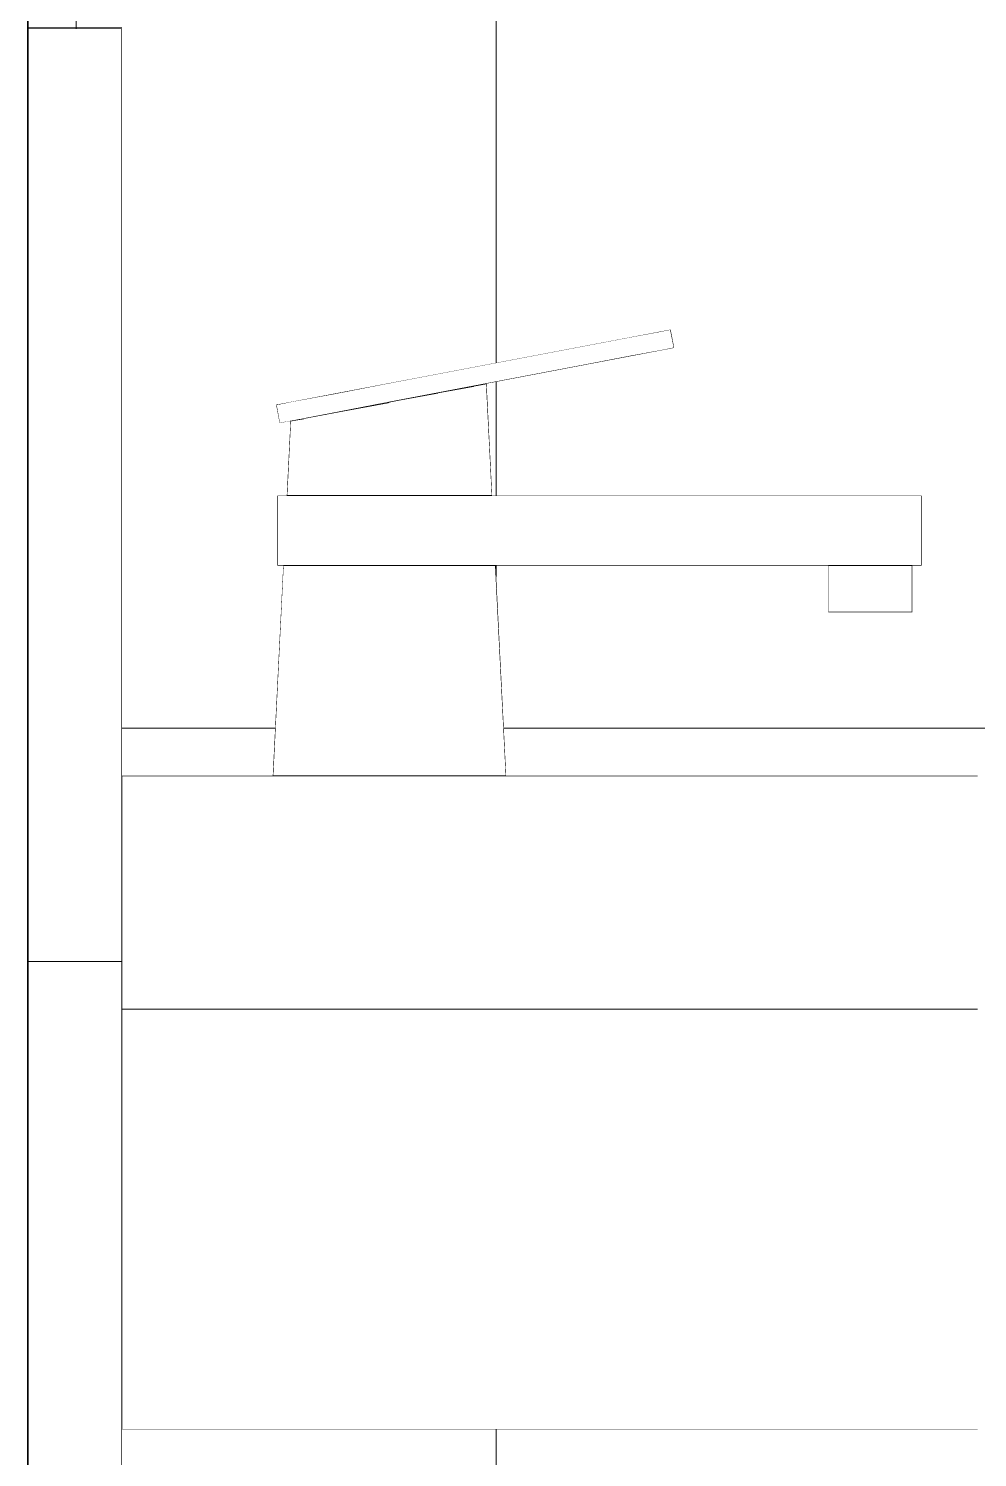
# Model space of a CAD drawing. Header units: metres. Extents: x -41 to 412, y -15 to 25.
# Drawn here: x 272.437 to 272.6403, y -13.7266 to -13.4206 of the extents above; entities that cross this region are included whole.
import ezdxf

# ---------------------------------------------------------------- set-up
doc = ezdxf.new("R2010")
doc.units = ezdxf.units.M
doc.header["$MEASUREMENT"] = 0
doc.set_wipeout_variables(frame=1)
doc.linetypes.add('Wipeout_Contour', pattern=[1, 0, -1])
for name, color, linetype in [('Interior - Furniture', 7, 'Continuous'), ('Interior - Stair & Railing', 7, 'Continuous'), ('Structural - Bearing', 7, 'Continuous')]:
    doc.layers.add(name, color=color, linetype=linetype)

msp = doc.modelspace()

# ---------------------------------------------------------------- wipeouts: each hides what was drawn before it
at = {"color": 254, "linetype": 'Wipeout_Contour', "lineweight": 0, "ltscale": 1364.174912}
msp.add_wipeout([(272.4923, -13.52055), (272.49405, -13.52055), (272.49525, -13.52055), (272.49597, -13.50404), (272.4931, -13.50459)], dxfattribs=at).dxf.layer = 'Interior - Furniture'
at = {"color": 254, "linetype": 'Wipeout_Contour', "lineweight": 0, "ltscale": 1091.781759}
msp.add_wipeout([(272.6083, -13.54555), (272.60951, -13.54555), (272.60951, -13.53555), (272.6083, -13.53555)], dxfattribs=at).dxf.layer = 'Interior - Furniture'
at = {"color": 254, "linetype": 'Wipeout_Contour', "lineweight": 0, "ltscale": 1091.576888}
msp.add_wipeout([(272.45699, -13.72031), (272.45699, -13.72055), (272.64026, -13.72055), (272.64026, -13.72031)], dxfattribs=at).dxf.layer = 'Interior - Furniture'
at = {"color": 254, "linetype": 'Wipeout_Contour', "lineweight": 0, "ltscale": 3011.698942}
msp.add_wipeout([(272.43699, -11.47799), (272.43699, -12.82055), (273.33699, -12.82055), (273.33699, -13.42055), (274.38699, -13.42055), (274.38699, -13.04055), (273.48199, -13.04055), (273.48199, -12.54055), (274.38699, -12.54055), (274.38699, -11.47799), (273.41199, -11.29055)], dxfattribs=at).dxf.layer = 'Structural - Bearing'

# ---------------------------------------------------------------- next in the draw order: linework, layer by layer
at = {"layer": 'Structural - Bearing', "color": 7, "linetype": 'Continuous', "lineweight": 60}
msp.add_line((272.43699, -11.47799), (272.43699, -13.42055), dxfattribs=at)
at = {"layer": 'Structural - Bearing', "color": 7, "linetype": 'Continuous', "lineweight": 60, "flags": 128}
msp.add_lwpolyline([(272.43699, -13.42055), (272.43699, -14.31055), (272.43699, -14.62055)], dxfattribs=at)

# ---------------------------------------------------------------- next in the draw order: wipeouts: each hides what was drawn before it
at = {"color": 254, "linetype": 'Wipeout_Contour', "lineweight": 0, "ltscale": 1364.103216}
msp.add_wipeout([(272.49525, -13.52055), (272.50009, -13.52055), (272.5033, -13.52055), (272.50375, -13.50256), (272.49597, -13.50404)], dxfattribs=at).dxf.layer = 'Interior - Furniture'
at = {"color": 254, "linetype": 'Wipeout_Contour', "lineweight": 0, "ltscale": 1091.790749}
msp.add_wipeout([(272.60951, -13.54555), (272.6128, -13.54555), (272.6128, -13.53555), (272.60951, -13.53555)], dxfattribs=at).dxf.layer = 'Interior - Furniture'
at = {"color": 254, "linetype": 'Wipeout_Contour', "lineweight": 0, "ltscale": 1091.57627}
msp.add_wipeout([(272.45699, -13.71439), (272.45699, -13.72031), (272.64026, -13.72031), (272.64026, -13.71439)], dxfattribs=at).dxf.layer = 'Interior - Furniture'

# ---------------------------------------------------------------- next in the draw order: linework, layer by layer
at = {"layer": 'Interior - Furniture', "color": 6, "linetype": 'Continuous', "lineweight": 20}
for p, q in [((272.6083, -13.54555), (272.60951, -13.54555)), ((272.45699, -13.72055), (272.64026, -13.72055))]:
    msp.add_line(p, q, dxfattribs=at)

# ---------------------------------------------------------------- next in the draw order: wipeouts: each hides what was drawn before it
at = {"color": 254, "linetype": 'Wipeout_Contour', "lineweight": 0, "ltscale": 1091.307241}
msp.add_wipeout([(272.49077, -13.50503), (272.49421, -13.50438), (272.49346, -13.50045), (272.49002, -13.5011)], dxfattribs=at).dxf.layer = 'Interior - Furniture'
at = {"color": 254, "linetype": 'Wipeout_Contour', "lineweight": 0, "ltscale": 1364.631056}
msp.add_wipeout([(272.5033, -13.52055), (272.50411, -13.52055), (272.5143, -13.52055), (272.5143, -13.50055), (272.50375, -13.50256)], dxfattribs=at).dxf.layer = 'Interior - Furniture'
at = {"color": 254, "linetype": 'Wipeout_Contour', "lineweight": 0, "ltscale": 1091.806318}
msp.add_wipeout([(272.6128, -13.54555), (272.6173, -13.54555), (272.6173, -13.53555), (272.6128, -13.53555)], dxfattribs=at).dxf.layer = 'Interior - Furniture'
at = {"color": 254, "linetype": 'Wipeout_Contour', "lineweight": 0, "ltscale": 1091.574551}
msp.add_wipeout([(272.45699, -13.70319), (272.45699, -13.71439), (272.64026, -13.71439), (272.64026, -13.70319)], dxfattribs=at).dxf.layer = 'Interior - Furniture'

# ---------------------------------------------------------------- next in the draw order: linework, layer by layer
at = {"layer": 'Interior - Furniture', "color": 6, "linetype": 'Continuous', "lineweight": 20}
for p, q in [((272.49077, -13.50503), (272.49002, -13.5011)), ((272.60951, -13.54555), (272.6128, -13.54555))]:
    msp.add_line(p, q, dxfattribs=at)

# ---------------------------------------------------------------- next in the draw order: wipeouts: each hides what was drawn before it
at = {"color": 254, "linetype": 'Wipeout_Contour', "lineweight": 0, "ltscale": 1091.3321}
msp.add_wipeout([(272.49421, -13.50438), (272.50353, -13.5026), (272.50278, -13.49867), (272.49346, -13.50045)], dxfattribs=at).dxf.layer = 'Interior - Furniture'
at = {"color": 254, "linetype": 'Wipeout_Contour', "lineweight": 0, "ltscale": 1364.573665}
msp.add_wipeout([(272.5143, -13.50055), (272.5143, -13.52055), (272.51735, -13.52055), (272.5253, -13.52055), (272.52475, -13.49856)], dxfattribs=at).dxf.layer = 'Interior - Furniture'
at = {"color": 254, "linetype": 'Wipeout_Contour', "lineweight": 0, "ltscale": 1091.824296}
msp.add_wipeout([(272.6173, -13.54555), (272.6218, -13.54555), (272.6218, -13.53555), (272.6173, -13.53555)], dxfattribs=at).dxf.layer = 'Interior - Furniture'
at = {"color": 254, "linetype": 'Wipeout_Contour', "lineweight": 0, "ltscale": 1091.572615}
msp.add_wipeout([(272.45699, -13.69512), (272.45699, -13.70319), (272.64026, -13.70319), (272.64026, -13.69512)], dxfattribs=at).dxf.layer = 'Interior - Furniture'

# ---------------------------------------------------------------- next in the draw order: linework, layer by layer
at = {"layer": 'Interior - Furniture', "color": 6, "linetype": 'Continuous', "lineweight": 20}
for p, q in [((272.49002, -13.5011), (272.49346, -13.50045)), ((272.49077, -13.50503), (272.49421, -13.50438)), ((272.6128, -13.54555), (272.6173, -13.54555))]:
    msp.add_line(p, q, dxfattribs=at)

# ---------------------------------------------------------------- next in the draw order: wipeouts: each hides what was drawn before it
at = {"color": 254, "linetype": 'Wipeout_Contour', "lineweight": 0, "ltscale": 1091.375113}
msp.add_wipeout([(272.50353, -13.5026), (272.516, -13.50023), (272.51525, -13.4963), (272.50278, -13.49867)], dxfattribs=at).dxf.layer = 'Interior - Furniture'
at = {"color": 254, "linetype": 'Wipeout_Contour', "lineweight": 0, "ltscale": 1091.51302}
msp.add_wipeout([(272.52475, -13.49856), (272.5253, -13.52055), (272.53336, -13.52055), (272.53234, -13.49712)], dxfattribs=at).dxf.layer = 'Interior - Furniture'
at = {"color": 254, "linetype": 'Wipeout_Contour', "lineweight": 0, "ltscale": 1091.839865}
msp.add_wipeout([(272.6218, -13.54555), (272.6251, -13.54555), (272.6251, -13.53555), (272.6218, -13.53555)], dxfattribs=at).dxf.layer = 'Interior - Furniture'
at = {"color": 254, "linetype": 'Wipeout_Contour', "lineweight": 0, "ltscale": 1091.571529}
msp.add_wipeout([(272.45699, -13.69238), (272.45699, -13.69512), (272.64026, -13.69512), (272.64026, -13.69238)], dxfattribs=at).dxf.layer = 'Interior - Furniture'

# ---------------------------------------------------------------- next in the draw order: linework, layer by layer
at = {"layer": 'Interior - Furniture', "color": 6, "linetype": 'Continuous', "lineweight": 20}
for p, q in [((272.49346, -13.50045), (272.50278, -13.49867)), ((272.49421, -13.50438), (272.50353, -13.5026)), ((272.6173, -13.54555), (272.6218, -13.54555))]:
    msp.add_line(p, q, dxfattribs=at)

# ---------------------------------------------------------------- next in the draw order: wipeouts: each hides what was drawn before it
at = {"color": 254, "linetype": 'Wipeout_Contour', "lineweight": 0, "ltscale": 1091.5246}
msp.add_wipeout([(272.53234, -13.49712), (272.53336, -13.52055), (272.5363, -13.52055), (272.53511, -13.49659)], dxfattribs=at).dxf.layer = 'Interior - Furniture'
at = {"color": 254, "linetype": 'Wipeout_Contour', "lineweight": 0, "ltscale": 1091.848854}
msp.add_wipeout([(272.6251, -13.54555), (272.6263, -13.54555), (272.6263, -13.53555), (272.6251, -13.53555)], dxfattribs=at).dxf.layer = 'Interior - Furniture'
at = {"color": 254, "linetype": 'Wipeout_Contour', "lineweight": 0, "ltscale": 1091.570406}
msp.add_wipeout([(272.45699, -13.68392), (272.45699, -13.69238), (272.64026, -13.69238), (272.64026, -13.68392)], dxfattribs=at).dxf.layer = 'Interior - Furniture'

# ---------------------------------------------------------------- next in the draw order: linework, layer by layer
at = {"layer": 'Interior - Furniture', "color": 6, "linetype": 'Continuous', "lineweight": 20}
for p, q in [((272.6218, -13.54555), (272.6251, -13.54555)), ((272.6251, -13.54555), (272.6263, -13.54555))]:
    msp.add_line(p, q, dxfattribs=at)

# ---------------------------------------------------------------- next in the draw order: wipeouts: each hides what was drawn before it
at = {"color": 254, "linetype": 'Wipeout_Contour', "lineweight": 0, "ltscale": 1091.479197}
msp.add_wipeout([(272.516, -13.50023), (272.55614, -13.49258), (272.55539, -13.48865), (272.51525, -13.4963)], dxfattribs=at).dxf.layer = 'Interior - Furniture'
at = {"color": 254, "linetype": 'Wipeout_Contour', "lineweight": 0, "ltscale": 1091.568548}
msp.add_wipeout([(272.64026, -13.67385), (272.45699, -13.67385), (272.45699, -13.68392), (272.64026, -13.68392)], dxfattribs=at).dxf.layer = 'Interior - Furniture'

# ---------------------------------------------------------------- next in the draw order: linework, layer by layer
at = {"layer": 'Interior - Furniture', "color": 6, "linetype": 'Continuous', "lineweight": 20}
for p, q in [((272.50278, -13.49867), (272.51525, -13.4963)), ((272.50353, -13.5026), (272.516, -13.50023))]:
    msp.add_line(p, q, dxfattribs=at)

# ---------------------------------------------------------------- next in the draw order: wipeouts: each hides what was drawn before it
at = {"color": 254, "linetype": 'Wipeout_Contour', "lineweight": 0, "ltscale": 1091.577874}
msp.add_wipeout([(272.55614, -13.49258), (272.56582, -13.49074), (272.56507, -13.48681), (272.55539, -13.48865)], dxfattribs=at).dxf.layer = 'Interior - Furniture'
at = {"color": 254, "linetype": 'Wipeout_Contour', "lineweight": 0, "ltscale": 1091.566396}
msp.add_wipeout([(272.45699, -13.66245), (272.45699, -13.67385), (272.64026, -13.67385), (272.64026, -13.66245)], dxfattribs=at).dxf.layer = 'Interior - Furniture'

# ---------------------------------------------------------------- next in the draw order: linework, layer by layer
at = {"layer": 'Interior - Furniture', "color": 6, "linetype": 'Continuous', "lineweight": 20}
for p, q in [((272.51525, -13.4963), (272.55539, -13.48865)), ((272.516, -13.50023), (272.55614, -13.49258))]:
    msp.add_line(p, q, dxfattribs=at)

# ---------------------------------------------------------------- next in the draw order: wipeouts: each hides what was drawn before it
at = {"color": 254, "linetype": 'Wipeout_Contour', "lineweight": 0, "ltscale": 1091.610897}
msp.add_wipeout([(272.56582, -13.49074), (272.57277, -13.48942), (272.57202, -13.48549), (272.56507, -13.48681)], dxfattribs=at).dxf.layer = 'Interior - Furniture'
at = {"color": 254, "linetype": 'Wipeout_Contour', "lineweight": 0, "ltscale": 1091.564018}
msp.add_wipeout([(272.45699, -13.65009), (272.45699, -13.66245), (272.64026, -13.66245), (272.64026, -13.65009)], dxfattribs=at).dxf.layer = 'Interior - Furniture'

# ---------------------------------------------------------------- next in the draw order: linework, layer by layer
at = {"layer": 'Interior - Furniture', "color": 6, "linetype": 'Continuous', "lineweight": 20}
for p, q in [((272.55539, -13.48865), (272.56507, -13.48681)), ((272.55614, -13.49258), (272.56582, -13.49074))]:
    msp.add_line(p, q, dxfattribs=at)

# ---------------------------------------------------------------- next in the draw order: wipeouts: each hides what was drawn before it
at = {"color": 254, "linetype": 'Wipeout_Contour', "lineweight": 0, "ltscale": 1091.630022}
msp.add_wipeout([(272.57277, -13.48942), (272.57529, -13.48894), (272.57454, -13.48501), (272.57202, -13.48549)], dxfattribs=at).dxf.layer = 'Interior - Furniture'
at = {"color": 254, "linetype": 'Wipeout_Contour', "lineweight": 0, "ltscale": 1091.561485}
msp.add_wipeout([(272.45699, -13.63713), (272.45699, -13.65009), (272.64026, -13.65009), (272.64026, -13.63713)], dxfattribs=at).dxf.layer = 'Interior - Furniture'

# ---------------------------------------------------------------- next in the draw order: linework, layer by layer
at = {"layer": 'Interior - Furniture', "color": 6, "linetype": 'Continuous', "lineweight": 20}
for p, q in [((272.57202, -13.48549), (272.57454, -13.48501)), ((272.57529, -13.48894), (272.57454, -13.48501)), ((272.56507, -13.48681), (272.57202, -13.48549)), ((272.56582, -13.49074), (272.57277, -13.48942)), ((272.57277, -13.48942), (272.57529, -13.48894))]:
    msp.add_line(p, q, dxfattribs=at)

# ---------------------------------------------------------------- next in the draw order: wipeouts: each hides what was drawn before it
at = {"color": 254, "linetype": 'Wipeout_Contour', "lineweight": 0, "ltscale": 1091.55953}
msp.add_wipeout([(272.45699, -13.63055), (272.45699, -13.63713), (272.64026, -13.63713), (272.64026, -13.63055)], dxfattribs=at).dxf.layer = 'Interior - Furniture'

# ---------------------------------------------------------------- next in the draw order: wipeouts: each hides what was drawn before it
at = {"color": 254, "linetype": 'Wipeout_Contour', "lineweight": 0, "ltscale": 1091.558576}
msp.add_wipeout([(272.45699, -13.62758), (272.45699, -13.63055), (272.64026, -13.63055), (272.64026, -13.62758)], dxfattribs=at).dxf.layer = 'Interior - Furniture'

# ---------------------------------------------------------------- next in the draw order: linework, layer by layer
at = {"layer": 'Interior - Furniture', "color": 6, "linetype": 'Continuous', "lineweight": 20}
msp.add_line((272.45699, -13.63055), (272.64026, -13.63055), dxfattribs=at)

# ---------------------------------------------------------------- next in the draw order: wipeouts: each hides what was drawn before it
at = {"color": 254, "linetype": 'Wipeout_Contour', "lineweight": 0, "ltscale": 1091.557656}
msp.add_wipeout([(272.45699, -13.62134), (272.45699, -13.62758), (272.64026, -13.62758), (272.64026, -13.62134)], dxfattribs=at).dxf.layer = 'Interior - Furniture'

# ---------------------------------------------------------------- next in the draw order: wipeouts: each hides what was drawn before it
at = {"color": 254, "linetype": 'Wipeout_Contour', "lineweight": 0, "ltscale": 1091.556438}
msp.add_wipeout([(272.45699, -13.61538), (272.45699, -13.62134), (272.64026, -13.62134), (272.64026, -13.61538)], dxfattribs=at).dxf.layer = 'Interior - Furniture'

# ---------------------------------------------------------------- next in the draw order: wipeouts: each hides what was drawn before it
at = {"color": 254, "linetype": 'Wipeout_Contour', "lineweight": 0, "ltscale": 1091.555294}
msp.add_wipeout([(272.45699, -13.60987), (272.45699, -13.61538), (272.64026, -13.61538), (272.64026, -13.60987)], dxfattribs=at).dxf.layer = 'Interior - Furniture'

# ---------------------------------------------------------------- next in the draw order: wipeouts: each hides what was drawn before it
at = {"color": 254, "linetype": 'Wipeout_Contour', "lineweight": 0, "ltscale": 1091.554259}
msp.add_wipeout([(272.45699, -13.605), (272.45699, -13.60987), (272.64026, -13.60987), (272.64026, -13.605)], dxfattribs=at).dxf.layer = 'Interior - Furniture'

# ---------------------------------------------------------------- next in the draw order: wipeouts: each hides what was drawn before it
at = {"color": 254, "linetype": 'Wipeout_Contour', "lineweight": 0, "ltscale": 1091.553364}
msp.add_wipeout([(272.45699, -13.6009), (272.45699, -13.605), (272.64026, -13.605), (272.64026, -13.6009)], dxfattribs=at).dxf.layer = 'Interior - Furniture'

# ---------------------------------------------------------------- next in the draw order: wipeouts: each hides what was drawn before it
at = {"color": 254, "linetype": 'Wipeout_Contour', "lineweight": 0, "ltscale": 1091.552796}
msp.add_wipeout([(272.45699, -13.59931), (272.45699, -13.6009), (272.64026, -13.6009), (272.64026, -13.59931)], dxfattribs=at).dxf.layer = 'Interior - Furniture'

# ---------------------------------------------------------------- next in the draw order: wipeouts: each hides what was drawn before it
at = {"color": 254, "linetype": 'Wipeout_Contour', "lineweight": 0, "ltscale": 1091.552551}
msp.add_wipeout([(272.45699, -13.59845), (272.45699, -13.59931), (272.64026, -13.59931), (272.64026, -13.59845)], dxfattribs=at).dxf.layer = 'Interior - Furniture'

# ---------------------------------------------------------------- next in the draw order: wipeouts: each hides what was drawn before it
at = {"color": 254, "linetype": 'Wipeout_Contour', "lineweight": 0, "ltscale": 1091.552247}
msp.add_wipeout([(272.45699, -13.59625), (272.45699, -13.59845), (272.64026, -13.59845), (272.64026, -13.59625)], dxfattribs=at).dxf.layer = 'Interior - Furniture'

# ---------------------------------------------------------------- next in the draw order: wipeouts: each hides what was drawn before it
at = {"color": 254, "linetype": 'Wipeout_Contour', "lineweight": 0, "ltscale": 1091.551768}
msp.add_wipeout([(272.45699, -13.59364), (272.45699, -13.59625), (272.64026, -13.59625), (272.64026, -13.59364)], dxfattribs=at).dxf.layer = 'Interior - Furniture'

# ---------------------------------------------------------------- next in the draw order: wipeouts: each hides what was drawn before it
at = {"color": 254, "linetype": 'Wipeout_Contour', "lineweight": 0, "ltscale": 1091.551255}
msp.add_wipeout([(272.45699, -13.5911), (272.45699, -13.59364), (272.64026, -13.59364), (272.64026, -13.5911)], dxfattribs=at).dxf.layer = 'Interior - Furniture'

# ---------------------------------------------------------------- next in the draw order: wipeouts: each hides what was drawn before it
at = {"color": 254, "linetype": 'Wipeout_Contour', "lineweight": 0, "ltscale": 1091.550217}
msp.add_wipeout([(272.45699, -13.58321), (272.45699, -13.5911), (272.64026, -13.5911), (272.64026, -13.58321)], dxfattribs=at).dxf.layer = 'Interior - Furniture'

# ---------------------------------------------------------------- next in the draw order: wipeouts: each hides what was drawn before it
at = {"color": 254, "linetype": 'Wipeout_Contour', "lineweight": 0, "ltscale": 1091.549166}
msp.add_wipeout([(272.45699, -13.58055), (272.45699, -13.58321), (272.64026, -13.58321), (272.64026, -13.58055)], dxfattribs=at).dxf.layer = 'Interior - Furniture'

# ---------------------------------------------------------------- next in the draw order: wipeouts: each hides what was drawn before it
at = {"color": 254, "linetype": 'Wipeout_Contour', "lineweight": 0, "ltscale": 1363.672134}
msp.add_wipeout([(272.49155, -13.53555), (272.4893, -13.58055), (272.49265, -13.58055), (272.4946, -13.53555), (272.49405, -13.53555)], dxfattribs=at).dxf.layer = 'Interior - Furniture'

# ---------------------------------------------------------------- next in the draw order: wipeouts: each hides what was drawn before it
at = {"color": 254, "linetype": 'Wipeout_Contour', "lineweight": 0, "ltscale": 1363.732111}
msp.add_wipeout([(272.4946, -13.53555), (272.49265, -13.58055), (272.5018, -13.58055), (272.50293, -13.53555), (272.50132, -13.53555)], dxfattribs=at).dxf.layer = 'Interior - Furniture'

# ---------------------------------------------------------------- next in the draw order: wipeouts: each hides what was drawn before it
at = {"color": 254, "linetype": 'Wipeout_Contour', "lineweight": 0, "ltscale": 1364.424374}
msp.add_wipeout([(272.50293, -13.53555), (272.5018, -13.58055), (272.5143, -13.58055), (272.5143, -13.53555), (272.50411, -13.53555)], dxfattribs=at).dxf.layer = 'Interior - Furniture'

# ---------------------------------------------------------------- next in the draw order: wipeouts: each hides what was drawn before it
at = {"color": 254, "linetype": 'Wipeout_Contour', "lineweight": 0, "ltscale": 1091.340513}
msp.add_wipeout([(272.50411, -13.52055), (272.49405, -13.52055), (272.49405, -13.53555), (272.50411, -13.53555)], dxfattribs=at).dxf.layer = 'Interior - Furniture'
at = {"color": 254, "linetype": 'Wipeout_Contour', "lineweight": 0, "ltscale": 1364.605706}
msp.add_wipeout([(272.5143, -13.58055), (272.5268, -13.58055), (272.52568, -13.53555), (272.51735, -13.53555), (272.5143, -13.53555)], dxfattribs=at).dxf.layer = 'Interior - Furniture'

# ---------------------------------------------------------------- next in the draw order: wipeouts: each hides what was drawn before it
at = {"color": 254, "linetype": 'Wipeout_Contour', "lineweight": 0, "ltscale": 1091.312932}
msp.add_wipeout([(272.49405, -13.53555), (272.49405, -13.52055), (272.4903, -13.52055), (272.4903, -13.53555)], dxfattribs=at).dxf.layer = 'Interior - Furniture'
at = {"color": 254, "linetype": 'Wipeout_Contour', "lineweight": 0, "ltscale": 1091.387069}
msp.add_wipeout([(272.51735, -13.53555), (272.51735, -13.52055), (272.50411, -13.52055), (272.50411, -13.53555)], dxfattribs=at).dxf.layer = 'Interior - Furniture'
at = {"color": 254, "linetype": 'Wipeout_Contour', "lineweight": 0, "ltscale": 1091.552521}
msp.add_wipeout([(272.53401, -13.53555), (272.52568, -13.53555), (272.5268, -13.58055), (272.53595, -13.58055)], dxfattribs=at).dxf.layer = 'Interior - Furniture'

# ---------------------------------------------------------------- next in the draw order: linework, layer by layer
at = {"layer": 'Interior - Furniture', "color": 6, "linetype": 'Continuous', "lineweight": 20}
for p, q in [((272.4923, -13.52055), (272.4931, -13.50459)), ((272.4903, -13.52055), (272.49405, -13.52055)), ((272.4903, -13.53555), (272.4903, -13.52055)), ((272.49405, -13.52055), (272.50411, -13.52055)), ((272.4893, -13.58055), (272.49155, -13.53555)), ((272.4903, -13.53555), (272.49405, -13.53555)), ((272.49405, -13.53555), (272.50411, -13.53555))]:
    msp.add_line(p, q, dxfattribs=at)

# ---------------------------------------------------------------- next in the draw order: wipeouts: each hides what was drawn before it
at = {"color": 254, "linetype": 'Wipeout_Contour', "lineweight": 0, "ltscale": 1091.553188}
msp.add_wipeout([(272.53705, -13.53555), (272.53401, -13.53555), (272.53595, -13.58055), (272.5393, -13.58055)], dxfattribs=at).dxf.layer = 'Interior - Furniture'

# ---------------------------------------------------------------- next in the draw order: linework, layer by layer
at = {"layer": 'Interior - Furniture', "color": 6, "linetype": 'Continuous', "lineweight": 20}
msp.add_line((272.45699, -13.58055), (272.64026, -13.58055), dxfattribs=at)

# ---------------------------------------------------------------- next in the draw order: wipeouts: each hides what was drawn before it
at = {"color": 254, "linetype": 'Wipeout_Contour', "lineweight": 0, "ltscale": 1091.615966}
msp.add_wipeout([(272.51735, -13.52055), (272.51735, -13.53555), (272.61869, -13.53555), (272.61869, -13.52055)], dxfattribs=at).dxf.layer = 'Interior - Furniture'

# ---------------------------------------------------------------- next in the draw order: linework, layer by layer
at = {"layer": 'Interior - Furniture', "color": 6, "linetype": 'Continuous', "lineweight": 20}
for p, q in [((272.5363, -13.52055), (272.53511, -13.49659)), ((272.50411, -13.52055), (272.51735, -13.52055)), ((272.50411, -13.53555), (272.51735, -13.53555)), ((272.5393, -13.58055), (272.53705, -13.53555)), ((272.6083, -13.54555), (272.6083, -13.53555))]:
    msp.add_line(p, q, dxfattribs=at)

# ---------------------------------------------------------------- next in the draw order: wipeouts: each hides what was drawn before it
at = {"color": 254, "linetype": 'Wipeout_Contour', "lineweight": 0, "ltscale": 1091.828153}
msp.add_wipeout([(272.62359, -13.53555), (272.62359, -13.52055), (272.61869, -13.52055), (272.61869, -13.53555)], dxfattribs=at).dxf.layer = 'Interior - Furniture'
at = {"color": 254, "linetype": 'Wipeout_Contour', "lineweight": 0, "ltscale": 1091.234724}
msp.add_wipeout([(272.43699, -13.42055), (272.43699, -14.62055), (272.45699, -14.62055), (272.45699, -13.42055)], dxfattribs=at).dxf.layer = 'Interior - Stair & Railing'

# ---------------------------------------------------------------- next in the draw order: hatches: boundary and pattern name
at = {"layer": 'Interior - Stair & Railing', "linetype": 'Continuous', "lineweight": 0, "true_color": 0x000000}
h = msp.add_hatch(dxfattribs=at)
h.set_pattern_fill('GRID_20X35_0001', color=18, style=0, pattern_type=2)
h.set_pattern_definition([(90, (288.2744, -14.62055), (-0.35, 0), []), (180, (288.2744, -14.62055), (0, 0.2), [])])
h.paths.add_polyline_path([(272.43699, -13.42055), (272.43699, -14.62055), (272.45699, -14.62055), (272.45699, -13.42055)])

# ---------------------------------------------------------------- next in the draw order: linework, layer by layer
at = {"layer": 'Interior - Furniture', "color": 6, "linetype": 'Continuous', "lineweight": 20}
for p, q in [((272.51735, -13.52055), (272.61869, -13.52055)), ((272.51735, -13.53555), (272.61869, -13.53555))]:
    msp.add_line(p, q, dxfattribs=at)
at = {"layer": 'Interior - Stair & Railing', "color": 171, "linetype": 'Continuous', "lineweight": 13}
for q in [(272.43699, -13.42055), (272.45699, -14.62055)]:
    msp.add_line((272.45699, -13.42055), q, dxfattribs=at)

# ---------------------------------------------------------------- next in the draw order: wipeouts: each hides what was drawn before it
at = {"color": 254, "linetype": 'Wipeout_Contour', "lineweight": 0, "ltscale": 1091.844855}
msp.add_wipeout([(272.62705, -13.53555), (272.62705, -13.52055), (272.62359, -13.52055), (272.62359, -13.53555)], dxfattribs=at).dxf.layer = 'Interior - Furniture'

# ---------------------------------------------------------------- next in the draw order: linework, layer by layer
at = {"layer": 'Interior - Furniture', "color": 6, "linetype": 'Continuous', "lineweight": 20}
for p, q in [((272.61869, -13.52055), (272.62359, -13.52055)), ((272.61869, -13.53555), (272.62359, -13.53555))]:
    msp.add_line(p, q, dxfattribs=at)

# ---------------------------------------------------------------- next in the draw order: wipeouts: each hides what was drawn before it
at = {"color": 254, "linetype": 'Wipeout_Contour', "lineweight": 0, "ltscale": 1091.854277}
msp.add_wipeout([(272.6283, -13.53555), (272.6283, -13.52055), (272.62705, -13.52055), (272.62705, -13.53555)], dxfattribs=at).dxf.layer = 'Interior - Furniture'

# ---------------------------------------------------------------- next in the draw order: linework, layer by layer
at = {"layer": 'Interior - Furniture', "color": 6, "linetype": 'Continuous', "lineweight": 20}
for p, q in [((272.62359, -13.52055), (272.62705, -13.52055)), ((272.62705, -13.52055), (272.6283, -13.52055)), ((272.6283, -13.53555), (272.6283, -13.52055)), ((272.62359, -13.53555), (272.62705, -13.53555)), ((272.6263, -13.54555), (272.6263, -13.53555)), ((272.62705, -13.53555), (272.6283, -13.53555))]:
    msp.add_line(p, q, dxfattribs=at)

# ---------------------------------------------------------------- next in the draw order: wipeouts: each hides what was drawn before it
at = {"color": 254, "linetype": 'Wipeout_Contour', "lineweight": 0, "ltscale": 14755.818244}
msp.add_wipeout([(272.45699, -12.82055), (272.45699, -13.58055), (272.4893, -13.58055), (272.49155, -13.53555), (272.4903, -13.53555), (272.4903, -13.52055), (272.4923, -13.52055), (272.4931, -13.50459), (272.49077, -13.50503), (272.49002, -13.5011), (272.57454, -13.48501), (272.57529, -13.48894), (272.53511, -13.49659), (272.5363, -13.52055), (272.6283, -13.52055), (272.6283, -13.53555), (272.6263, -13.53555), (272.6263, -13.54555), (272.6083, -13.54555), (272.6083, -13.53555), (272.53705, -13.53555), (272.5393, -13.58055), (272.86406, -13.58055), (272.86419, -13.58065), (272.86482, -13.58321), (272.87006, -13.5911), (272.87197, -13.59364), (272.87491, -13.59625), (272.87842, -13.59845), (272.88041, -13.59931), (272.88412, -13.6009), (272.89067, -13.605), (272.89616, -13.60987), (272.90042, -13.61538), (272.90331, -13.62134), (272.90476, -13.62758), (272.90474, -13.63045), (272.90474, -13.63055), (272.8912, -13.63055), (272.8912, -13.63713), (272.8881, -13.65009), (272.88199, -13.66245), (272.87306, -13.67385), (272.86159, -13.68392), (272.84791, -13.69238), (272.84145, -13.69512), (272.8231, -13.70319), (272.78316, -13.71439), (272.74118, -13.72031), (272.71629, -13.72055), (272.45699, -13.72055), (272.45699, -14.52055), (273.33699, -14.52055), (273.33699, -12.82055)], dxfattribs=at).dxf.layer = 'Interior - Stair & Railing'

# ---------------------------------------------------------------- next in the draw order: hatches: boundary and pattern name
at = {"layer": 'Interior - Stair & Railing', "linetype": 'Continuous', "lineweight": 13}
h = msp.add_hatch(dxfattribs=at)
h.set_pattern_fill('GRID_20X35_0001', color=171, style=0, pattern_type=2)
h.set_pattern_definition([(180, (273.337, -14.62055), (0, 0.35), []), (90, (273.33699, -14.62055), (0.2, 0), [])])
h.paths.add_polyline_path([(272.45699, -12.82055), (272.45699, -13.58055), (272.4893, -13.58055), (272.49155, -13.53555), (272.4903, -13.53555), (272.4903, -13.52055), (272.4923, -13.52055), (272.4931, -13.50459), (272.49077, -13.50503), (272.49002, -13.5011), (272.57454, -13.48501), (272.57529, -13.48894), (272.53511, -13.49659), (272.5363, -13.52055), (272.6283, -13.52055), (272.6283, -13.53555), (272.6263, -13.53555), (272.6263, -13.54555), (272.6083, -13.54555), (272.6083, -13.53555), (272.53705, -13.53555), (272.5393, -13.58055), (272.86406, -13.58055), (272.86419, -13.58065), (272.86482, -13.58321), (272.87006, -13.5911), (272.87197, -13.59364), (272.87491, -13.59625), (272.87842, -13.59845), (272.88041, -13.59931), (272.88412, -13.6009), (272.89067, -13.605), (272.89616, -13.60987), (272.90042, -13.61538), (272.90331, -13.62134), (272.90476, -13.62758), (272.90474, -13.63045), (272.90474, -13.63055), (272.8912, -13.63055), (272.8912, -13.63713), (272.8881, -13.65009), (272.88199, -13.66245), (272.87306, -13.67385), (272.86159, -13.68392), (272.84791, -13.69238), (272.84145, -13.69512), (272.8231, -13.70319), (272.78316, -13.71439), (272.74118, -13.72031), (272.71629, -13.72055), (272.45699, -13.72055), (272.45699, -14.52055), (273.33699, -14.52055), (273.33699, -12.82055)])

# ---------------------------------------------------------------- next in the draw order: wipeouts: each hides what was drawn before it
at = {"color": 254, "linetype": 'Wipeout_Contour', "lineweight": 0, "ltscale": 3549.216795}
msp.add_wipeout([(272.43699, -13.42055), (272.45699, -13.42055), (272.45699, -12.82055), (272.43699, -12.82055), (272.43699, -13.14055), (272.43999, -13.14055), (272.43999, -13.16041), (272.44099, -13.16041), (272.44099, -13.16594), (272.44099, -13.20041), (272.43999, -13.20041), (272.43999, -13.22055), (272.43699, -13.22055)], dxfattribs=at).dxf.layer = 'Interior - Stair & Railing'

# ---------------------------------------------------------------- next in the draw order: hatches: boundary and pattern name
at = {"layer": 'Interior - Stair & Railing', "linetype": 'Continuous', "lineweight": 13}
h = msp.add_hatch(dxfattribs=at)
h.set_pattern_fill('GRID_20X35_0001', color=171, style=0, pattern_type=2)
h.set_pattern_definition([(270, (272.447, -14.62055), (0.35, 0), []), (360, (272.44699, -14.62055), (0, 0.2), [])])
h.paths.add_polyline_path([(272.43699, -13.42055), (272.45699, -13.42055), (272.45699, -12.82055), (272.43699, -12.82055), (272.43699, -13.14055), (272.43999, -13.14055), (272.43999, -13.16041), (272.44099, -13.16041), (272.44099, -13.16594), (272.44099, -13.20041), (272.43999, -13.20041), (272.43999, -13.22055), (272.43699, -13.22055)])

doc.saveas('drawing.dxf')
